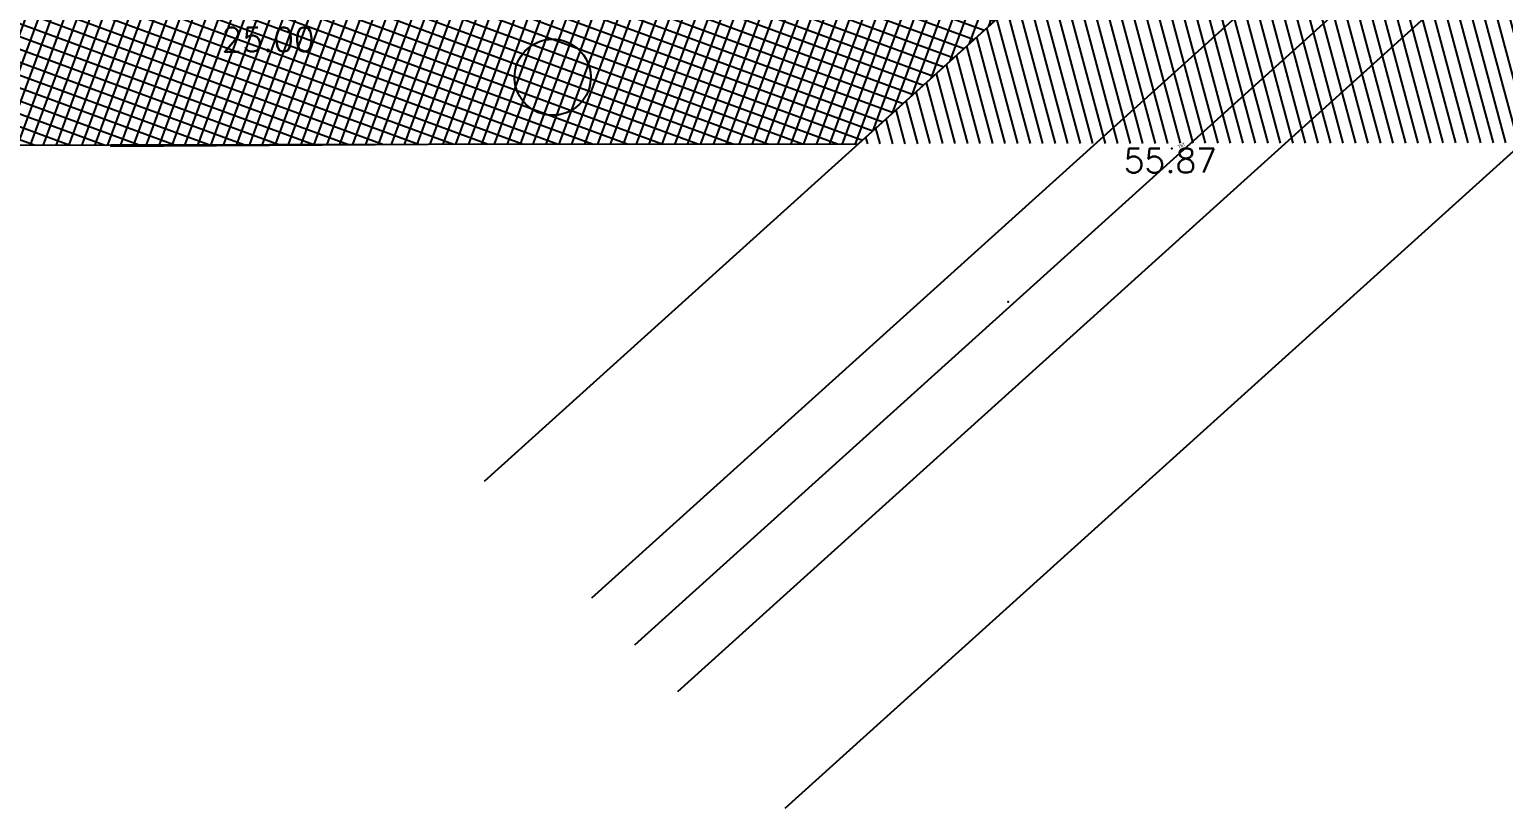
# Model space of a CAD drawing. Header units: millimetres. Extents: x -4430026 to 4783824, y 584 to 9593110.
# Drawn here: x 2902.9 to 3019, y 583.8 to 645.2 of the extents above; entities that cross this region are included whole.
import ezdxf

# ---------------------------------------------------------------- set-up
doc = ezdxf.new("R2010")
doc.units = ezdxf.units.MM
for name, color, linetype in [('Calçada', 1, 'Continuous'), ('Cota', 8, 'Continuous'), ('Elevatórias', 30, 'Continuous'), ('NON AEDIFICANDI', 252, 'Continuous'), ('Área Verde Geral', 98, 'Continuous')]:
    doc.layers.add(name, color=color, linetype=linetype)
doc.styles.add('ROMANS', font='romans.shx')
doc.dimstyles.new('BOLA100', dxfattribs={"dimscale": 0, "dimtxt": 1.9, "dimasz": 0.18, "dimexe": 0.18, "dimexo": 0.063, "dimgap": 0, "dimtad": 1, "dimzin": 4, "dimdsep": 46, "dimtxsty": 'ROMANS', "dimcen": 0.09, "dimse1": 1, "dimse2": 1, "dimsd1": 1, "dimsd2": 1, "dimclrt": 256, "dimaunit": 1, "dimadec": 4, "dimazin": 0, "dimtfac": 1.2, "dimtix": 1, "dimtmove": 2, "dimatfit": 3, "dimfxl": 1, "dimtvp": 2, "dimtolj": 1, "dimtzin": 4, "dimarcsym": 0})

# ---------------------------------------------------------------- blocks, each defined once
blk = doc.blocks.new('*D7287')
at = {"layer": 'DEFPOINTS', "color": 0}
for p in [(2968.182326694937, 636.1531442069003), (3024.056072606227, 636.2459787894526), (3024.060233076927, 633.7419433706003)]:
    blk.add_point(p, dxfattribs=at)
at = {"layer": 'Cota', "insert": (2992.76572903745, 634.8458028827348), "char_height": 1.9, "attachment_point": 5, "rotation": 0.09519721278367242, "style": 'ROMANS'}
blk.add_mtext('\\A1;55.87', dxfattribs=at)
blk = doc.blocks.new('*D7295')
at = {"layer": 'DEFPOINTS', "color": 0}
for p in [(2909.179886833286, 646.3387110736707), (2934.179793337813, 646.407082252253), (2934.187834918878, 643.466679893484)]:
    blk.add_point(p, dxfattribs=at)
at = {"layer": 'Cota', "insert": (2921.685283561828, 644.3824907514766), "char_height": 1.9, "attachment_point": 5, "rotation": 0.1566953942738612, "style": 'ROMANS'}
blk.add_mtext('\\A1;25.00', dxfattribs=at)
blk = doc.blocks.new('*D7429')
at = {"layer": 'DEFPOINTS', "color": 0}
for p in [(3058.286737488454, 717.4703627173346), (2967.203515573854, 637.2812898272289), (2968.20399428798, 636.1726987232007)]:
    blk.add_point(p, dxfattribs=at)
at = {"layer": 'Cota', "insert": (3011.608405858768, 678.6353817304621), "char_height": 1.9, "attachment_point": 5, "rotation": 42.0655468287979, "style": 'ROMANS'}
blk.add_mtext('\\A1;121.34', dxfattribs=at)
blk = doc.blocks.new('*D7430')
at = {"layer": 'DEFPOINTS', "color": 0}
for p in [(2968.200790646369, 638.0140704084674), (2718.882476816756, 635.7389260121176), (2968.203994287981, 636.172698723201)]:
    blk.add_point(p, dxfattribs=at)
at = {"layer": 'Cota', "insert": (2843.538379091313, 638.7471826151288), "char_height": 1.9, "attachment_point": 5, "rotation": 0.09968381705898946, "style": 'ROMANS'}
blk.add_mtext('\\A1;249.32', dxfattribs=at)

msp = doc.modelspace()

# ---------------------------------------------------------------- hatches: boundary and pattern name
at = {"layer": 'NON AEDIFICANDI'}
h = msp.add_hatch(dxfattribs=at)
h.set_pattern_fill('ANSI31', color=256, scale=0.3, angle=59.99999999999993, style=0)
h.set_pattern_definition([(104.9999999999998, (-350710.3129513949, -9590084.730252339), (-0.9200443495403381, -0.2465251404601488), [])])
h.paths.add_polyline_path([(3101.711835811891, 749.1986135896782), (3100.08263361738, 755.1902244631688), (2968.203992664976, 636.1726961527506), (3024.056070989043, 636.2459762245903)])
at = {"layer": 'Área Verde Geral'}
h = msp.add_hatch(dxfattribs=at)
h.set_pattern_fill('ANSI37', color=256, scale=0.3, angle=24.82082076021936, style=0)
h.set_pattern_definition([(69.82082076021932, (-350710.3129513949, -9590084.730252339), (-0.8940340631347666, 0.3285716724776191), []), (159.8208207602193, (-350710.3129513949, -9590084.730252339), (-0.3285716724776191, -0.8940340631347666), [])])
edge = h.paths.add_edge_path()
edge.add_arc((3056.777142515684, 713.7661592923591), 3.9999999994261, 67.8273523811458, 90.15658619618229)
edge.add_arc((3056.777142500143, 713.7661592923591), 3.99999999950745, 90.15658597356828, 130.6934268046546)
edge.add_arc((3034.282748334737, 739.9243746474872), 30.49999999239111, 256.46565016897307, 310.69342696096425, ccw=False)
edge.add_arc((3026.20877285801, 706.3824468628059), 4.00000000068891, 76.465650200054, 104.7119866505772)
edge.add_arc((3026.208772843051, 706.3824468646685), 3.999999995071649, 104.711986450101, 121.1250336505209)
edge.add_arc((2848.468984525638, 1000.734205126811), 339.8522792516164, 284.59305088215604, 301.1250338195969, ccw=False)
edge.add_line((2934.095441839994, 671.8456502631793), (2934.181414076464, 656.1279040463755))
edge.add_line((2934.181414076464, 656.1279040463755), (2934.179793336765, 646.4070822503904))
edge.add_line((2934.179793336765, 646.4070822503904), (2909.179886830841, 646.3387110699455))
edge.add_line((2909.179886830841, 646.3387110699455), (2909.125189887696, 666.3386362810174))
edge.add_arc((2848.468984537803, 1000.734205132399), 339.8522792551014, 271.1084008787125, 280.2811287603735, ccw=False)
edge.add_arc((2854.603465122042, 1243.28648180892), 582.341130961943, 256.511229338136, 270.0432551025399, ccw=False)
edge.add_line((2718.769609450233, 677.0088498443852), (2718.863332873547, 642.7389038671295))
edge.add_line((2718.863332873547, 642.7389038671295), (2718.88218513677, 635.845578929458))
edge.add_line((2718.88218513677, 635.845578929458), (2909.290613002946, 636.0954021029661))
edge.add_line((2909.290613002946, 636.0954021029661), (2934.29080756182, 636.128203315709))
edge.add_line((2934.29080756182, 636.128203315709), (2968.20399428798, 636.1726987232009))
edge.add_line((2968.20399428798, 636.1726987232009), (3058.286737488454, 717.4703627173344))

# ---------------------------------------------------------------- linework, layer by layer
for p in [(2992.876934739632, 635.8067222629229, 53.09549999888989), (2979.981225922109, 623.7077645659933, 52.0415000012144)]:
    msp.add_point(p)
at = {"layer": 'Calçada', "lineweight": -3}
msp.add_lwpolyline([(3058.286737488454, 717.4703627173344, 0.09773912245478478), (3056.766210750548, 717.766144353945, 0.1787432214899407), (3054.169096806889, 716.7989958618323, -0.2411301581648271), (3027.144885955249, 710.2713660281638, 0.123875755306096), (3025.192931666841, 710.2513054386268, 0.07173811319089315), (3024.141143247822, 709.8066121377537, -0.07225975843593249), (2934.095441839994, 671.8456502631793), (2934.181414076464, 656.1279040463755), (2934.179793336765, 646.4070822503904), (2909.179886830841, 646.3387110699455), (2909.125189887696, 666.3386362810174, -0.04004496051043768), (2855.043099998367, 660.9455167968313, -0.05911331187291066), (2718.769609450233, 677.0088498443852), (2718.863332873547, 642.7389038671295), (2718.88218513677, 635.845578929458), (2909.290613002946, 636.0954021029661), (2934.29080756182, 636.128203315709), (2968.20399428798, 636.1726987232009)], format="xyb", close=True, dxfattribs=at)
at = {"layer": 'Elevatórias'}
for points in [[(2909.290613003877, 636.0954021066914), (2909.291181533934, 635.9914614595959), (2934.290807559957, 636.1282038949917)], [(2909.290613003877, 636.0954021066914), (2909.290613003412, 636.0954021011034), (2934.29080755856, 636.1282039918492)]]:
    msp.add_lwpolyline(points, dxfattribs=at)
at = {"layer": 'NON AEDIFICANDI', "color": 7}
for p, q in [((3114.599662548091, 768.2915199828127), (2938.718334590654, 609.5625493303428)), ((3114.599662548091, 751.4537557846899, 51.85376853344381), (2947.177841326209, 600.3593010381351, 51.85376853344381)), ((3114.599662548091, 744.7186501034317, 51.85376853344381), (2950.561644020769, 596.6780017223696, 51.85376853344381)), ((3114.599662548091, 737.9835444256977, 51.85376853344381), (2953.945446714106, 592.9967024066041, 51.85376853344381)), ((3114.599662548091, 721.1457802240168, 51.85376853344381), (2962.404953450417, 583.7934541143964, 51.85376853344381))]:
    msp.add_line(p, q, dxfattribs=at)
at = {"layer": 'Área Verde Geral'}
msp.add_lwpolyline([(2944.201489465182, 638.4123329669724, -1), (2944.010664865245, 644.4092976972947, -1)], format="xyb", close=True, dxfattribs=at)
msp.add_circle((2944.106077166611, 641.4108153302709), 2.999999999999998, dxfattribs=at)

# ---------------------------------------------------------------- texts
at = {"insert": (2993.3271028482, 636.0243197717259, 53.09549999888988), "char_height": 0.2499999999999999, "width": 4.999999999999999, "attachment_point": 1, "rotation": 25.797703631811498}
msp.add_mtext('{\\fSimSun|b0|i0|c134|p54;TN7}', dxfattribs=at)

# ---------------------------------------------------------------- dimensions: what is measured, and where the dimension line sits
at = {"layer": 'Cota'}
for p1, p2, distance, picture, middle in [((3058.286737488454, 717.4703627173344), (2968.20399428798, 636.1726987232009), -1.4932956483393531, '*D7429', (3011.608405858768, 678.6353817304621)), ((2909.179886833286, 646.3387110736708, -51.85376853344381), (2934.179793337813, 646.4070822522531, -51.85376853344381), -2.9404133550371836, '*D7295', (2921.685283561828, 644.3824907514766, -51.85376853344381)), ((2718.882476816756, 635.7389260121176), (2968.20399428798, 636.1726987232009), 1.8413744721323642, '*D7430', (2843.538379091313, 638.7471826151288))]:
    dim = msp.add_aligned_dim(p1=p1, p2=p2, distance=distance, dimstyle='BOLA100', override={"dimscale": 1}, dxfattribs=at)
    dim.commit()
    dim.dimension.update_dxf_attribs({"geometry": picture, "text_midpoint": middle})
dim = msp.add_linear_dim(base=(3024.060233076927, 633.7419433706003, -51.85376853344381), p1=(2968.182326694938, 636.1531442069004, -51.85376853344381), p2=(3024.056072606227, 636.2459787894527, -51.85376853344381), angle=0.09519721278366645, dimstyle='BOLA100', override={"dimscale": 1}, dxfattribs=at)
dim.commit()
dim.dimension.update_dxf_attribs({"geometry": '*D7287', "text_midpoint": (2992.76572903745, 634.8458028827348, -51.85376853344381), "dimtype": 161})

doc.saveas('drawing.dxf')
